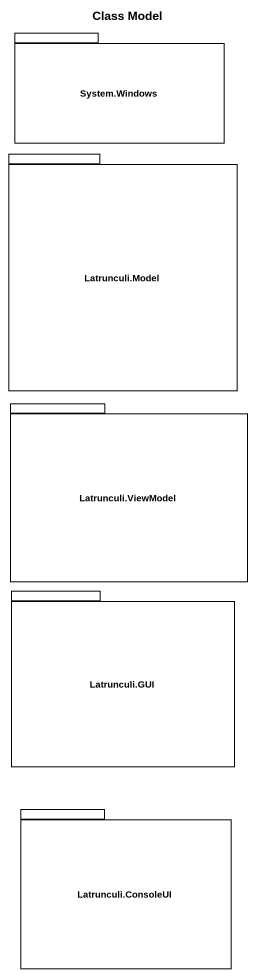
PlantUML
@startuml
title Class Model
package "System.Windows" as System_Windows {
}
package "Latrunculi.Model" as Latrunculi_Model {
}
package "Latrunculi.ViewModel" as Latrunculi_ViewModel {
}
package "Latrunculi.GUI" as Latrunculi_GUI {
}
package "Latrunculi.ConsoleUI" as Latrunculi_ConsoleUI {
}
@enduml
